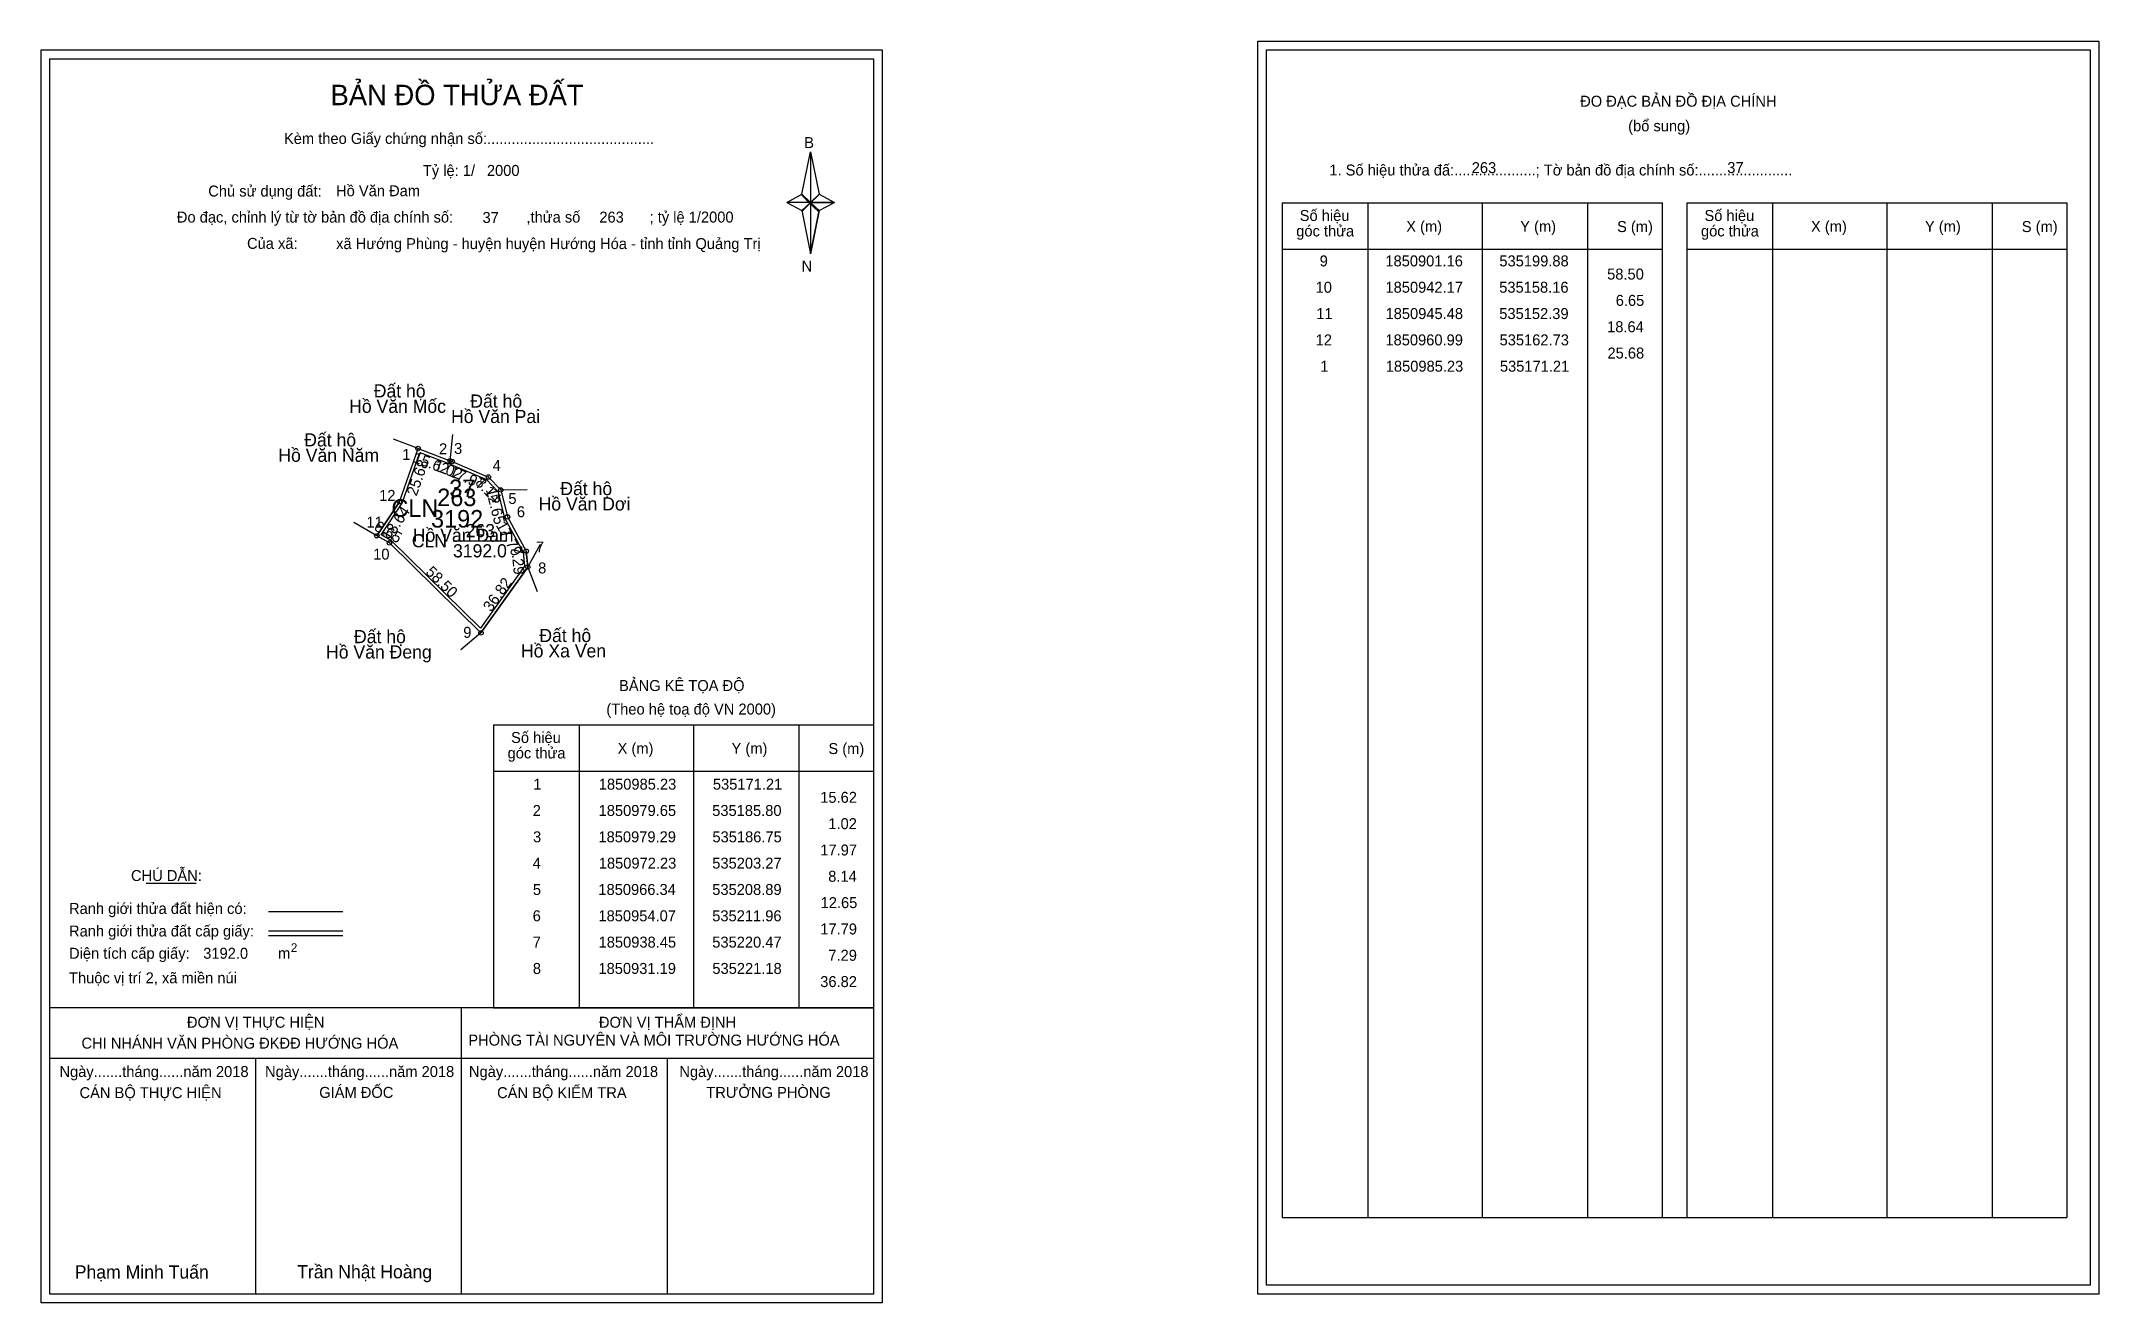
# Model space of a CAD drawing. Extents: x 534999 to 535937, y 1850596 to 1851171.
import ezdxf

# ---------------------------------------------------------------- set-up
doc = ezdxf.new("R2010")
doc.units = 0
for name, color, linetype in [('Level 1', 7, 'Continuous'), ('Level 10', 7, 'Continuous'), ('Level 11', 7, 'Continuous'), ('Level 13', 7, 'Continuous'), ('Level 2', 7, 'Continuous'), ('Level 27', 7, 'Continuous'), ('Level 3', 7, 'Continuous'), ('Level 36', 7, 'Continuous'), ('Level 4', 7, 'Continuous'), ('Level 49', 7, 'Continuous'), ('Level 5', 7, 'Continuous'), ('Level 53', 7, 'Continuous'), ('Level 55', 7, 'Continuous'), ('Level 6', 7, 'Continuous'), ('Level 63', 7, 'Continuous'), ('Level 7', 7, 'Continuous'), ('Level 9', 7, 'Continuous')]:
    doc.layers.add(name, color=color, linetype=linetype)

msp = doc.modelspace()

# ---------------------------------------------------------------- linework, layer by layer
at = {"layer": 'Level 1'}
for p, q in [((535003.38, 1851162.92), (535003.38, 1851162.92)), ((535558.02, 1851166.92), (535558.02, 1851166.92)), ((535346.22, 1851101.16), (535350.16, 1851120.44)), ((535350.16, 1851120.44), (535350.16, 1851097.39)), ((535350.16, 1851120.44), (535354.09, 1851101.16)), ((535339.33, 1851097.39), (535346.22, 1851101.16)), ((535346.22, 1851101.16), (535350.16, 1851097.39)), ((535349.86, 1851096.95), (535346.22, 1851100.72)), ((535350.16, 1851097.39), (535346.22, 1851093.71)), ((535349.86, 1851096.95), (535346.22, 1851093.27)), ((535346.22, 1851093.27), (535349.86, 1851096.95)), ((535346.22, 1851093.71), (535350.16, 1851073.99)), ((535353.8, 1851100.72), (535349.86, 1851096.95)), ((535349.86, 1851096.95), (535353.8, 1851100.72)), ((535353.8, 1851093.27), (535349.86, 1851096.95)), ((535354.09, 1851101.16), (535350.16, 1851097.39)), ((535350.16, 1851097.39), (535350.16, 1851073.99)), ((535350.16, 1851097.39), (535360.98, 1851097.39)), ((535350.16, 1851097.39), (535354.09, 1851093.71)), ((535354.09, 1851093.71), (535350.16, 1851073.99)), ((535354.09, 1851093.71), (535360.98, 1851097.39)), ((535565.09, 1851097.21), (535738.29, 1851097.21)), ((535604.27, 1850634.68), (535604.27, 1851097.21)), ((535656.41, 1850634.68), (535656.41, 1851097.21)), ((535704.36, 1851097.21), (535704.36, 1850634.68)), ((535738.29, 1851097.21), (535738.29, 1850634.68)), ((535749.6, 1851097.21), (535922.81, 1851097.21)), ((535788.78, 1850634.68), (535788.78, 1851097.21)), ((535840.93, 1850634.68), (535840.93, 1851097.21)), ((535888.87, 1851097.21), (535888.87, 1850634.68)), ((535922.81, 1851097.21), (535922.81, 1850634.68)), ((535565.09, 1851076.16), (535738.29, 1851076.16)), ((535749.6, 1851076.16), (535922.81, 1851076.16)), ((535205.57, 1850859.27), (535378.77, 1850859.27)), ((535244.75, 1850730.22), (535244.75, 1850859.27)), ((535296.89, 1850730.22), (535296.89, 1850859.27)), ((535344.83, 1850859.27), (535344.83, 1850730.22)), ((535205.57, 1850838.21), (535378.77, 1850838.21)), ((535047.21, 1850787.05), (535070.02, 1850787.05)), ((535102.94, 1850774.24), (535136.97, 1850774.24)), ((535102.94, 1850765.35), (535136.97, 1850765.35)), ((535102.94, 1850763.16), (535136.97, 1850763.16)), ((535217.03, 1850730.22), (535003.37, 1850730.22)), ((535378.77, 1850730.22), (535169.09, 1850730.22)), ((535191.07, 1850599.77), (535191.07, 1850730.22)), ((535205.57, 1850730.21), (535378.77, 1850730.21)), ((535378.77, 1850707.12), (535003.37, 1850707.12)), ((535097.22, 1850599.77), (535097.22, 1850707.12)), ((535284.92, 1850599.77), (535284.92, 1850707.12)), ((535565.09, 1850634.68), (535922.81, 1850634.68)), ((535378.77, 1850599.77), (535378.77, 1850599.77)), ((535933.42, 1850603.77), (535933.42, 1850603.77))]:
    msp.add_line(p, q, dxfattribs=at)
for points in [[(535346.22, 1851101.16), (535350.16, 1851120.44), (535350.16, 1851097.39)], [(535339.33, 1851097.39), (535346.22, 1851093.71), (535350.16, 1851097.39)], [(535350.16, 1851097.39), (535354.09, 1851101.16), (535360.98, 1851097.39)], [(535350.16, 1851097.39), (535350.16, 1851073.99), (535354.09, 1851093.71)]]:
    msp.add_lwpolyline(points, close=True, dxfattribs=at)
at = {"layer": 'Level 10'}
for p, q in [((535162.73, 1850960.99), (535152.39, 1850945.48)), ((535158.16, 1850942.17), (535199.88, 1850901.16)), ((535221.18, 1850931.19), (535220.47, 1850938.45)), ((535199.88, 1850901.16), (535221.18, 1850931.19))]:
    msp.add_line(p, q, dxfattribs=at)
for points in [[(535221.18, 1850931.19), (535199.88, 1850901.16), (535158.16, 1850942.17), (535152.39, 1850945.48), (535162.73, 1850960.99), (535171.21, 1850985.23), (535185.8, 1850979.65), (535186.75, 1850979.29), (535203.27, 1850972.23), (535208.89, 1850966.34), (535211.96, 1850954.07), (535220.47, 1850938.45)], [(535219.74, 1850931.57), (535199.69, 1850903.31), (535159.01, 1850943.29), (535154.39, 1850945.95), (535163.99, 1850960.36), (535172.06, 1850983.41), (535185.3, 1850978.34), (535186.23, 1850977.99), (535202.46, 1850971.06), (535207.62, 1850965.64), (535210.65, 1850953.56), (535219.1, 1850938.03)]]:
    msp.add_lwpolyline(points, close=True, dxfattribs=at)
at = {"layer": 'Level 11'}
for centre in [(535171.21, 1850985.23), (535185.8, 1850979.65), (535186.75, 1850979.29), (535203.27, 1850972.23), (535162.73, 1850960.99), (535208.89, 1850966.34), (535211.96, 1850954.07), (535152.39, 1850945.48), (535158.16, 1850942.17), (535220.47, 1850938.45), (535221.18, 1850931.19), (535221.18, 1850931.19), (535199.88, 1850901.16)]:
    msp.add_circle(centre, 1, dxfattribs=at)
at = {"layer": 'Level 27'}
for p, q in [((535185.8, 1850979.65), (535187.02, 1850991.59)), ((535171.21, 1850985.23), (535160, 1850989.51)), ((535208.89, 1850966.34), (535220.89, 1850966.55)), ((535152.39, 1850945.48), (535141.98, 1850951.45)), ((535221.18, 1850931.19), (535227, 1850941.68)), ((535221.18, 1850931.19), (535225.55, 1850920.01)), ((535199.88, 1850901.16), (535190.65, 1850893.49))]:
    msp.add_line(p, q, dxfattribs=at)
at = {"layer": 'Level 3'}
for p, q in [((535565.09, 1851097.21), (535565.09, 1850634.68)), ((535749.6, 1851097.21), (535749.6, 1850634.68)), ((535205.57, 1850859.27), (535205.57, 1850730.22))]:
    msp.add_line(p, q, dxfattribs=at)
at = {"layer": 'Level 63'}
for points in [[(535554.03, 1851170.92), (535937.43, 1851170.92), (535937.43, 1850599.77), (535554.03, 1850599.77)], [(534999.37, 1851166.92), (535382.77, 1851166.92), (535382.77, 1850595.77), (534999.37, 1850595.77)], [(535003.37, 1851162.92), (535378.77, 1851162.92), (535378.77, 1850599.77), (535003.37, 1850599.77)], [(535558.03, 1851166.92), (535933.43, 1851166.92), (535933.43, 1850603.77), (535558.03, 1850603.77)]]:
    msp.add_lwpolyline(points, close=True, dxfattribs=at)
at = {"layer": 'Level 9'}
msp.add_line((535187.13, 1850943.19), (535211.21, 1850943.19), dxfattribs=at)

# ---------------------------------------------------------------- texts
at = {"layer": 'Level 1'}
for s, height, p in [('BẢN ĐỒ THỬA ĐẤT', 9.3313, (535131.31, 1851141.73)), ('ĐO ĐẠC BẢN ĐỒ ĐỊA CHÍNH', 5, (535700.98, 1851141.04)), ('(bổ sung)', 5, (535722.86, 1851129.8)), ('Kèm theo Giấy chứng nhận số:.........................................', 5, (535110.07, 1851124.07)), ('B', 5, (535347.24, 1851122.19)), ('1. Số hiệu thửa đấ:....................; Tờ bản đồ địa chính số:.......................', 5, (535586.64, 1851109.68)), ('Chủ sử dụng đất:', 5, (535075.55, 1851100.09)), ('Đo đạc, chỉnh lý từ tờ bản đồ địa chính số:                  ,thửa số                 ; tỷ lệ 1/2000', 5, (535061.24, 1851088.23)), ('Số hiệu', 5, (535573.12, 1851088.95)), ('Số hiệu', 5, (535757.64, 1851088.95)), ('góc thửa', 5, (535571.53, 1851081.89)), ('X (m)', 5, (535621.68, 1851084)), ('Y (m)', 5, (535673.64, 1851084)), ('S (m)', 5, (535717.79, 1851083.9)), ('góc thửa', 5, (535756.05, 1851081.89)), ('X (m)', 5, (535806.2, 1851084)), ('Y (m)', 5, (535858.15, 1851084)), ('S (m)', 5, (535902.31, 1851083.9)), ('Của xã:', 5, (535093.23, 1851076.23)), ('N', 5, (535346.04, 1851065.85)), ('BẢNG KÊ TỌA ĐỘ', 5, (535262.83, 1850874.67)), ('(Theo hệ toạ độ VN 2000)', 5, (535257.03, 1850863.95)), ('góc thửa', 5, (535212.01, 1850843.94)), ('Số hiệu', 5, (535213.6, 1850851)), ('X (m)', 5, (535262.16, 1850846.05)), ('Y (m)', 5, (535314.11, 1850846.05)), ('S (m)', 5, (535358.27, 1850845.95)), ('CHÚ DẪN:', 5, (535040.33, 1850788.06)), ('Ranh giới thửa đất hiện có:', 5, (535012.07, 1850773.06)), ('Ranh giới thửa đất cấp giấy:', 5, (535012.07, 1850762.78)), ('Diện tích cấp giấy:', 5, (535012.07, 1850752.62)), ('m', 5, (535107.38, 1850752.66)), ('2', 4, (535113.18, 1850755.68)), ('Thuộc vị trí 2, xã miền núi', 5, (535012.07, 1850741.42)), ('ĐƠN VỊ THỰC HIỆN', 5, (535065.84, 1850721.18)), ('ĐƠN VỊ THẨM ĐỊNH', 5, (535253.65, 1850721.18)), ('CHI NHÁNH VĂN PHÒNG ĐKĐĐ HƯỚNG HÓA', 5, (535017.76, 1850711.66)), ('PHÒNG TÀI NGUYÊN VÀ MÔI TRƯỜNG HƯỚNG HÓA', 5, (535194.1, 1850713.04)), ('Ngày.......tháng......năm 2018', 5, (535007.71, 1850698.71)), ('Ngày.......tháng......năm 2018', 5, (535101.45, 1850698.71)), ('Ngày.......tháng......năm 2018', 5, (535194.4, 1850698.71)), ('Ngày.......tháng......năm 2018', 5, (535290.32, 1850698.71)), ('CÁN BỘ THỰC HIỆN', 5, (535016.87, 1850689.08)), ('GIÁM ĐỐC', 5, (535126.14, 1850689.2)), ('CÁN BỘ KIỂM TRA', 5, (535207.22, 1850689.08)), ('TRƯỞNG PHÒNG', 5, (535302.6, 1850689.2)), ('Phạm Minh Tuấn', 6, (535014.69, 1850606.85)), ('Trần Nhật Hoàng', 6, (535116.08, 1850606.95))]:
    msp.add_text(s, height=height, dxfattribs=at).set_placement(p)
at = {"layer": 'Level 11'}
msp.add_text('Tỷ lệ: 1/', height=5, dxfattribs=at).set_placement((535173.39, 1851109.45))
at = {"layer": 'Level 13'}
for s, p in [('CLN', (535168.34, 1850940.19)), ('263', (535192.89, 1850944.79)), ('3192.0', (535187.14, 1850935.59))]:
    msp.add_text(s, height=6, dxfattribs=at).set_placement(p)
at = {"layer": 'Level 2'}
msp.add_text('Hồ Văn Đam', height=6, dxfattribs=at).set_placement((535168.82, 1850942.71))
at = {"layer": 'Level 3'}
msp.add_text('CLN ', height=8, dxfattribs=at).set_placement((535159.06, 1850954.07))
at = {"layer": 'Level 36'}
for s, p in [('Đất hộ', (535150.99, 1851008.48)), ('Đất hộ', (535195.02, 1851003.85)), ('Hồ Văn Mốc', (535139.78, 1851001.48)), ('Hồ Văn Pai', (535186.24, 1850996.85)), ('Đất hộ', (535119.32, 1850986.16)), ('Hồ Văn Năm', (535107.5, 1850979.16)), ('Hồ Văn Dơi', (535226.15, 1850956.98)), ('Đất hộ', (535236.05, 1850963.98)), ('Hồ Văn Đeng', (535129.25, 1850889.49)), ('Đất hộ', (535142, 1850896.49)), ('Hồ Xa Ven', (535218.11, 1850890)), ('Đất hộ', (535226.48, 1850897))]:
    msp.add_text(s, height=6, dxfattribs=at).set_placement(p)
at = {"layer": 'Level 4'}
msp.add_text('263', height=8, dxfattribs=at).set_placement((535179.93, 1850958.96))
at = {"layer": 'Level 49'}
for s, rotation, p in [('15.62', 339.07046, (535168.53, 1850979.19)), ('25.68', 70.71838, (535170.53, 1850963.29)), ('1.02', 339.24593, (535178.04, 1850975.53)), ('17.97', 336.86004, (535184.93, 1850972.89)), ('8.14', 313.65621, (535196.93, 1850969.31)), ('12.65', 284.04723, (535202.06, 1850966.43)), ('18.64', 56.30993, (535158.51, 1850942.77)), ('6.65', 330.15897, (535150.68, 1850948.31)), ('17.79', 298.58218, (535206.52, 1850950.26)), ('7.29', 275.58554, (535213.64, 1850940.45)), ('58.50', 315.49171, (535174.31, 1850928.54)), ('36.82', 54.65228, (535204.51, 1850910.45))]:
    msp.add_text(s, height=5, rotation=rotation, dxfattribs=at).set_placement(p)
at = {"layer": 'Level 5'}
msp.add_text('3192', height=8, dxfattribs=at).set_placement((535177.1, 1850949.18))
at = {"layer": 'Level 53'}
for s, p in [('9', (535582.24, 1851068.24)), ('1850901.16', (535612.18, 1851068.24)), ('535199.88', (535664.14, 1851068.24)), ('58.50', (535713.27, 1851062.24)), ('10', (535580.37, 1851056.24)), ('1850942.17', (535612.21, 1851056.24)), ('535158.16', (535664.07, 1851056.24)), ('11', (535580.69, 1851044.24)), ('1850945.48', (535612.25, 1851044.24)), ('535152.39', (535664.09, 1851044.24)), ('6.65', (535717.19, 1851050.24)), ('12', (535580.39, 1851032.24)), ('1850960.99', (535612.2, 1851032.24)), ('535162.73', (535664.24, 1851032.24)), ('18.64', (535713.26, 1851038.24)), ('25.68', (535713.43, 1851026.24)), ('1', (535582.53, 1851020.24)), ('1850985.23', (535612.35, 1851020.24)), ('535171.21', (535664.38, 1851020.24)), ('1', (535223.76, 1850829.71)), ('1850985.23', (535253.58, 1850829.71)), ('535171.21', (535305.61, 1850829.71)), ('2', (535223.46, 1850817.71)), ('1850979.65', (535253.51, 1850817.71)), ('535185.80', (535305.29, 1850817.71)), ('15.62', (535354.54, 1850823.71)), ('1.02', (535358.24, 1850811.71)), ('3', (535223.62, 1850805.71)), ('1850979.29', (535253.43, 1850805.71)), ('535186.75', (535305.4, 1850805.71)), ('17.97', (535354.57, 1850799.71)), ('4', (535223.44, 1850793.71)), ('1850972.23', (535253.58, 1850793.71)), ('535203.27', (535305.32, 1850793.71)), ('5', (535223.55, 1850781.71)), ('1850966.34', (535253.4, 1850781.71)), ('535208.89', (535305.31, 1850781.71)), ('8.14', (535358.18, 1850787.71)), ('6', (535223.45, 1850769.71)), ('1850954.07', (535253.43, 1850769.71)), ('535211.96', (535305.3, 1850769.71)), ('12.65', (535354.72, 1850775.71)), ('17.79', (535354.55, 1850763.71)), ('7', (535223.47, 1850757.71)), ('1850938.45', (535253.51, 1850757.71)), ('535220.47', (535305.32, 1850757.71)), ('7.29', (535358.24, 1850751.71)), ('8', (535223.52, 1850745.71)), ('1850931.19', (535253.43, 1850745.71)), ('535221.18', (535305.37, 1850745.71)), ('36.82', (535354.54, 1850739.71))]:
    msp.add_text(s, height=5, dxfattribs=at).set_placement(p)
at = {"layer": 'Level 55'}
for s, height, p in [('304', 0.22, (535170.97, 1850985.01)), ('304', 0.22, (535170.97, 1850985.01)), ('1', 0.8, (535170.99, 1850985.23)), ('11', 0.22, (535171.07, 1850985.01)), ('11', 0.22, (535171.07, 1850985.01)), ('304', 0.22, (535185.56, 1850979.43)), ('304', 0.22, (535185.56, 1850979.43)), ('2', 0.8, (535185.53, 1850979.65)), ('0', 0.22, (535185.72, 1850979.43)), ('3', 0.8, (535186.5, 1850979.29)), ('0', 0.22, (535186.67, 1850979.07)), ('4', 0.8, (535202.99, 1850972.23)), ('0', 0.22, (535203.19, 1850972.01)), ('12', 0.8, (535162.16, 1850960.99)), ('264', 0.22, (535208.65, 1850966.12)), ('5', 0.8, (535208.63, 1850966.34)), ('0', 0.22, (535208.81, 1850966.12)), ('11', 0.22, (535162.59, 1850960.77)), ('11', 0.22, (535162.59, 1850960.77)), ('6', 0.8, (535211.69, 1850954.07)), ('264', 0.22, (535211.72, 1850953.85)), ('11', 0.8, (535151.87, 1850945.48)), ('21', 0.22, (535152.25, 1850945.26)), ('11', 0.22, (535152.25, 1850945.26)), ('11', 0.22, (535152.25, 1850945.26)), ('10', 0.8, (535157.59, 1850942.17)), ('21', 0.22, (535158.02, 1850941.95)), ('264', 0.22, (535220.23, 1850938.23)), ('7', 0.8, (535220.2, 1850938.45)), ('8', 0.8, (535220.92, 1850931.19)), ('264', 0.22, (535220.94, 1850930.97)), ('266', 0.22, (535220.94, 1850930.97)), ('9', 0.8, (535199.61, 1850901.16)), ('266', 0.22, (535199.64, 1850900.94)), ('21', 0.22, (535199.74, 1850900.94))]:
    msp.add_text(s, height=height, dxfattribs=at).set_placement(p)
at = {"layer": 'Level 6'}
for s, p in [('2000', (535202.58, 1851109.49)), ('263', (535651.54, 1851110.76)), ('37', (535768.03, 1851110.8)), ('Hồ Văn Đam', (535133.82, 1851100.22)), ('37', (535200.59, 1851088.05)), ('263', (535253.84, 1851088.21)), ('xã Hướng Phùng - huyện huyện Hướng Hóa - tỉnh tỉnh Quảng Trị', (535133.85, 1851076.14)), ('3192.0', (535073.26, 1850752.63))]:
    msp.add_text(s, height=5, dxfattribs=at).set_placement(p)
at = {"layer": 'Level 7'}
msp.add_text('37', height=8, dxfattribs=at).set_placement((535185.41, 1850963.08))
at = {"layer": 'Level 9'}
for s, p in [('1', (535164.01, 1850980.03)), ('2', (535180.75, 1850982.6)), ('3', (535187.6, 1850982.73)), ('4', (535205.2, 1850974.99)), ('12', (535153.46, 1850961.34)), ('5', (535212.37, 1850959.95)), ('11', (535147.68, 1850949.21)), ('6', (535216.22, 1850953.9)), ('10', (535150.73, 1850934.57)), ('7', (535224.91, 1850937.83)), ('8', (535225.93, 1850928.26)), ('9', (535191.8, 1850898.93))]:
    msp.add_text(s, height=5, dxfattribs=at).set_placement(p)

doc.saveas('drawing.dxf')
